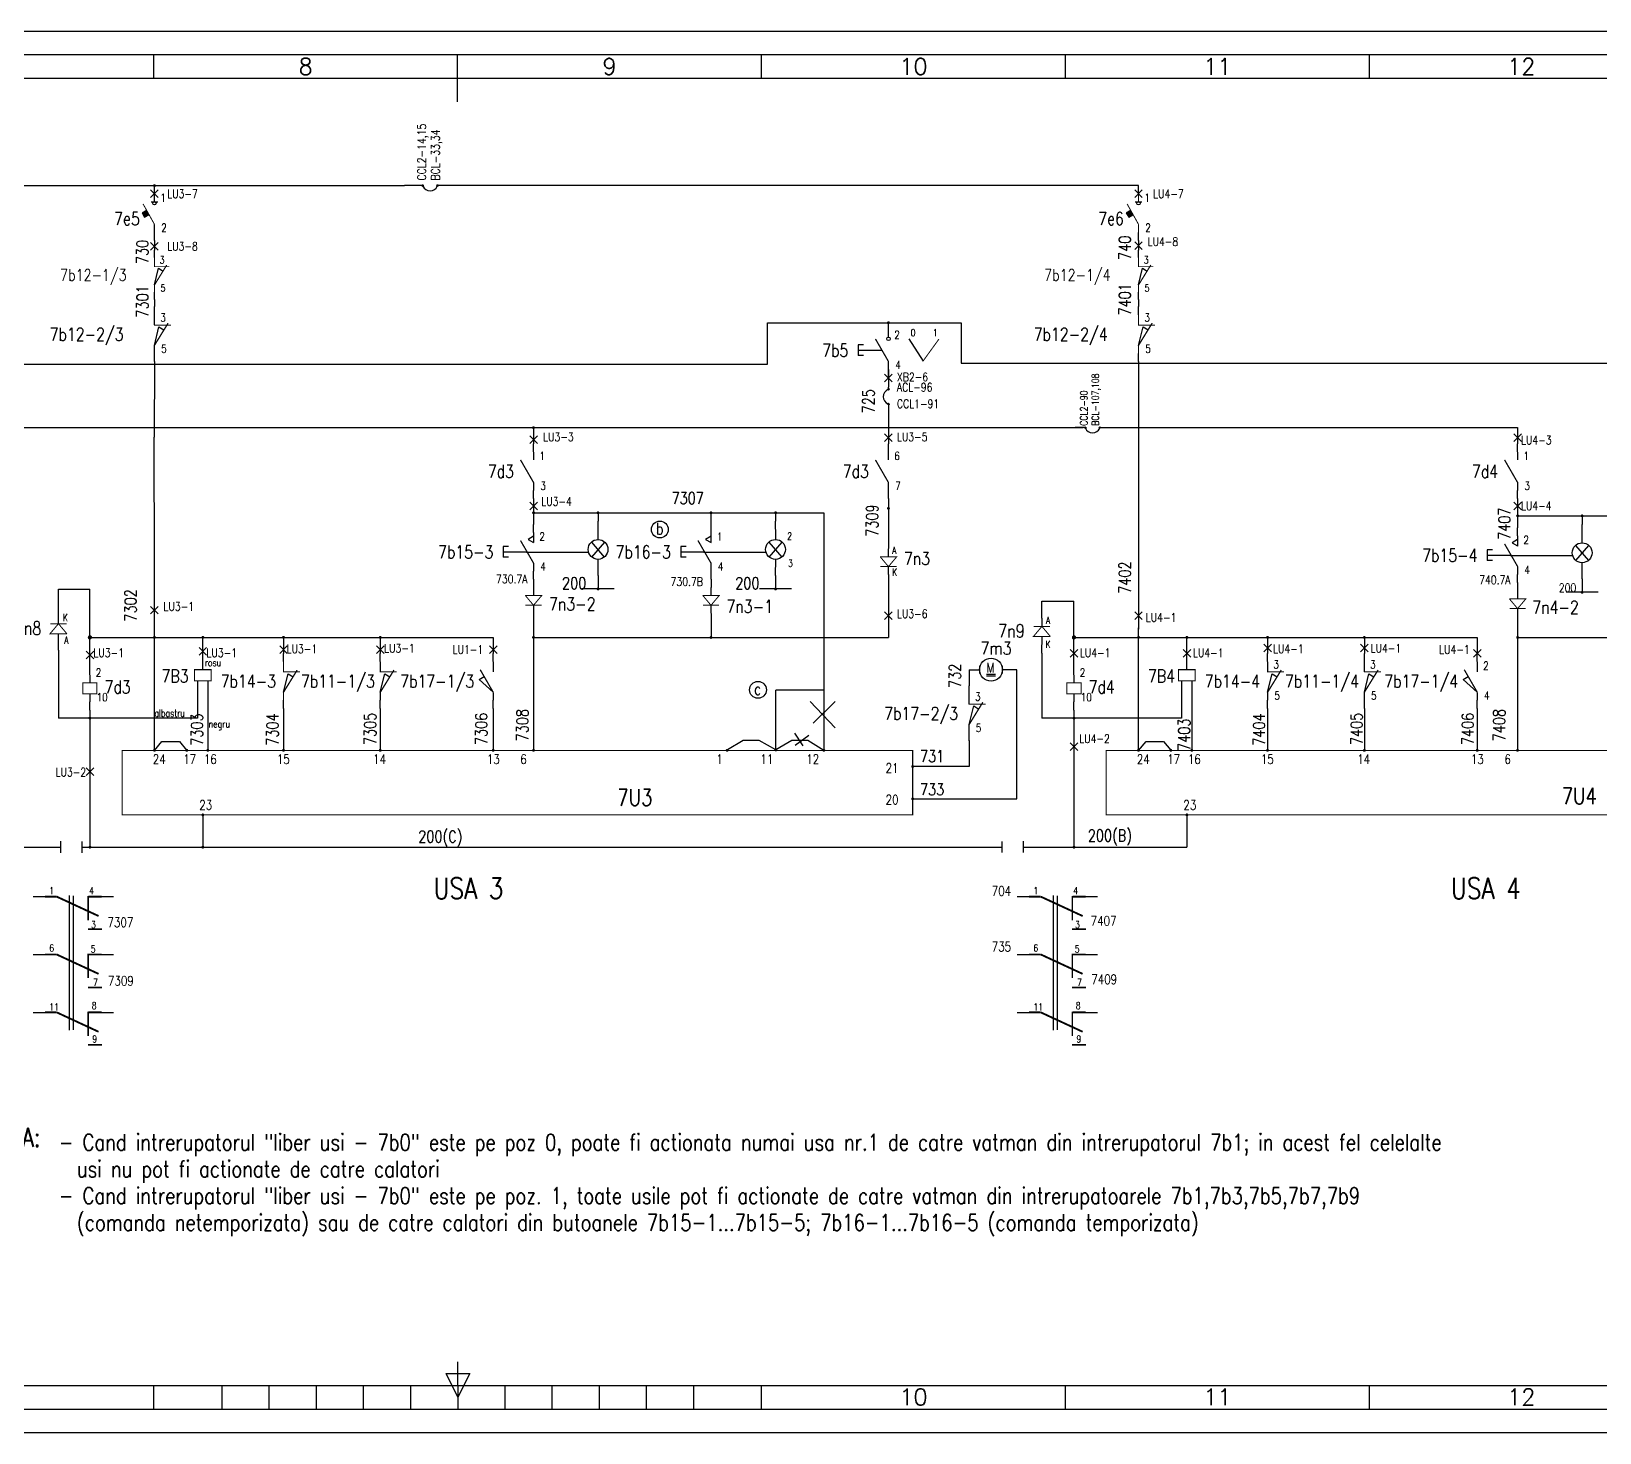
# Model space of a CAD drawing. Header units: millimetres. Extents: x 3134 to 4185, y 1786 to 2083.
# Drawn here: x 3569.4 to 3901.9, y 1785.8 to 2082.8 of the extents above; entities that cross this region are included whole.
import ezdxf
from ezdxf.enums import TextEntityAlignment as Align

# ---------------------------------------------------------------- set-up
doc = ezdxf.new("R2010")
doc.units = ezdxf.units.MM
doc.layers.add('MODIFICARI', color=2, linetype='Continuous')
doc.styles.add('ISO', font='SIMPLEX.shx')
doc.styles.add('ROMANS', font='ROMANS.shx', dxfattribs={"width": 0.8})

# ---------------------------------------------------------------- blocks, each defined once
blk = doc.blocks.new('5A4')
at = {"color": 70}
for p, q in [((-589.99, 287), (-589.99, 292)), ((-525.56, 282.05), (-525.56, 292)), ((-461.13, 287), (-461.13, 292)), ((-396.7, 287), (-396.7, 292)), ((-332.27, 287), (-332.27, 292)), ((-525.5, 10), (-525.5, 15)), ((-589.99, 5), (-589.99, 10)), ((-589.99, 5), (-589.99, 10)), ((-575.5, 5), (-575.5, 10)), ((-565.5, 5), (-565.5, 10)), ((-555.5, 5), (-555.5, 10)), ((-545.5, 5), (-545.5, 10)), ((-535.5, 5), (-535.5, 10)), ((-528, 12.5), (-523, 12.5)), ((-525.5, 7.5), (-528, 12.5)), ((-523, 12.5), (-525.5, 7.5)), ((-525.5, 10), (-525.5, 5)), ((-515.5, 5), (-515.5, 10)), ((-505.5, 5), (-505.5, 10)), ((-495.5, 5), (-495.5, 10)), ((-485.5, 5), (-485.5, 10)), ((-475.5, 5), (-475.5, 10)), ((-461.13, 5), (-461.13, 10)), ((-461.13, 5), (-461.13, 10)), ((-396.7, 5), (-396.7, 10)), ((-332.27, 5), (-332.27, 10))]:
    blk.add_line(p, q, dxfattribs=at)
at = {"color": 240}
for points in [[(0, 0), (0, 297), (-1051, 297), (-1051, 0)], [(-5, 5), (-5, 292), (-1046, 292), (-1046, 5)]]:
    blk.add_lwpolyline(points, close=True, dxfattribs=at)
at = {"color": 70}
blk.add_lwpolyline([(-1041, 287), (-1041, 10), (-10, 10), (-10, 287)], close=True, dxfattribs=at)
at = {"color": 50, "style": 'ISO'}
for s, p in [('8', (-557.77, 289.55)), ('9', (-493.35, 289.55)), ('10', (-428.92, 289.55)), ('11', (-364.49, 289.55)), ('12', (-300.06, 289.55)), ('10', (-428.92, 7.55)), ('11', (-364.49, 7.55)), ('12', (-300.06, 7.55))]:
    blk.add_text(s, height=3.5, dxfattribs=at).set_placement(p, align=Align.MIDDLE)
blk = doc.blocks.new('CNI')
at = {"linetype": 'Continuous'}
for p, q in [((0, -2.5), (0, 0)), ((0, -17), (0, -14.5))]:
    blk.add_line(p, q, dxfattribs=at)
at = {"linetype": 'Continuous', "const_width": 0.4}
for points in [[(0, -5.27), (0, -2.5)], [(0, -14.5), (0, -12)]]:
    blk.add_lwpolyline(points, dxfattribs=at)
at = {"linetype": 'Continuous', "flags": 128}
for points, const_width in [([(0, -12), (5.13, -3.14)], 0.4), ([(-0.2, -5.34), (6.23, -5.34)], 0.3)]:
    blk.add_lwpolyline(points, dxfattribs=dict(at, const_width=const_width))
at = {"linetype": 'Continuous', "style": 'ROMANS', "width": 0.8}
for tag, p in [('1', (1.05, -4.79)), ('2', (1.33, -14.29))]:
    blk.add_attdef(tag, p, '', height=2.5, dxfattribs=at)
blk.add_attdef('K1', text='', height=4, dxfattribs=at).set_placement((-6.08, -8.56), align=Align.MIDDLE_RIGHT)
blk = doc.blocks.new('BILUTA')
at = {"linetype": 'Continuous', "flags": 128}
blk.add_lwpolyline([(-0.225, 0, 0.45, 0.45, 1), (0.225, 0, 0.45, 0.45, 1)], format="xyseb", close=True, dxfattribs=at)
blk = doc.blocks.new('BUT-REV')
at = {"linetype": 'Continuous'}
for p, q in [((0, -2.5), (0, 0)), ((0, -3.63), (-1.69, -4.63)), ((-1.69, -4.63), (0.01, -5.65)), ((-9.39, -6.89), (-9.39, -10.11)), ((-7.74, -6.89), (-9.39, -6.89)), ((-9.39, -8.5), (-2.27, -8.48)), ((-7.74, -10.11), (-9.39, -10.11)), ((0, -17), (0, -14.5))]:
    blk.add_line(p, q, dxfattribs=at)
at = {"linetype": 'Continuous', "const_width": 0.4, "flags": 128}
blk.add_lwpolyline([(0, -12), (-4.04, -5)], dxfattribs=at)
at = {"linetype": 'Continuous', "const_width": 0.4}
for points in [[(0, -5.71), (0, -2.5)], [(0, -14.5), (0, -12)]]:
    blk.add_lwpolyline(points, dxfattribs=at)
at = {"linetype": 'Continuous', "style": 'ROMANS', "width": 0.8}
for tag, p in [('1', (1.8, -5.02)), ('2', (2.09, -14.29))]:
    blk.add_attdef(tag, p, '', height=2.5, dxfattribs=at)
blk.add_attdef('P1', text='', height=4, dxfattribs=at).set_placement((-12.44, -8.54), align=Align.MIDDLE_RIGHT)
blk = doc.blocks.new('LIM')
at = {"linetype": 'Continuous'}
for p, q in [((0, -2.5), (0, 0)), ((-4.4, -8.02), (-2.82, -7.11)), ((0, -12), (-4.4, -8.02)), ((0, -17), (0, -14.5))]:
    blk.add_line(p, q, dxfattribs=at)
at = {"linetype": 'Continuous', "const_width": 0.4, "flags": 128}
blk.add_lwpolyline([(0, -12), (-4.04, -5)], dxfattribs=at)
at = {"linetype": 'Continuous', "const_width": 0.4}
for points in [[(0, -5.71), (0, -2.5)], [(0, -14.5), (0, -12)]]:
    blk.add_lwpolyline(points, dxfattribs=at)
at = {"linetype": 'Continuous', "style": 'ROMANS', "width": 0.8}
for tag, p in [('1', (1.8, -5.02)), ('2', (2.09, -14.29))]:
    blk.add_attdef(tag, p, '', height=2.5, dxfattribs=at)
blk.add_attdef('L1', text='', height=4, dxfattribs=at).set_placement((-9.58, -8.57), align=Align.MIDDLE_RIGHT)
blk = doc.blocks.new('LIM-NI')
at = {"linetype": 'Continuous'}
for p, q in [((0, -2.5), (0, 0)), ((0, -12), (1.41, -6.24)), ((1.41, -6.24), (2.96, -7.19)), ((0, -17), (0, -14.5))]:
    blk.add_line(p, q, dxfattribs=at)
at = {"linetype": 'Continuous', "const_width": 0.4}
for points in [[(0, -5.71), (0, -2.5)], [(0, -14.5), (0, -12)]]:
    blk.add_lwpolyline(points, dxfattribs=at)
at = {"linetype": 'Continuous', "flags": 128}
for points, const_width in [([(-0.16, -5.71), (5.12, -5.71)], 0.3), ([(0, -12), (4.24, -5.12)], 0.4)]:
    blk.add_lwpolyline(points, dxfattribs=dict(at, const_width=const_width))
at = {"linetype": 'Continuous', "style": 'ROMANS', "width": 0.8}
for tag, p in [('1', (1.8, -4.63)), ('2', (2.09, -14.29))]:
    blk.add_attdef(tag, p, '', height=2.5, dxfattribs=at)
blk.add_attdef('L1', text='', height=4, dxfattribs=at).set_placement((-9.58, -8.57), align=Align.MIDDLE_RIGHT)
blk = doc.blocks.new('DIODA')
at = {"linetype": 'Continuous'}
for p, q in [((0, 10.56), (0, 13.06)), ((0, 0), (0, 2.5))]:
    blk.add_line(p, q, dxfattribs=at)
at = {"linetype": 'Continuous', "const_width": 0.4}
for points in [[(0, 8.06), (0, 10.56)], [(0, 2.5), (0, 5)]]:
    blk.add_lwpolyline(points, dxfattribs=at)
at = {"linetype": 'Continuous', "const_width": 0.3, "flags": 128}
for points in [[(0, 8.06), (-2.57, 5), (2.57, 5)], [(-2.5, 8.06), (2.5, 8.06)], [(0, 8.06), (2.57, 5)]]:
    blk.add_lwpolyline(points, dxfattribs=at)
at = {"linetype": 'Continuous', "style": 'ROMANS', "width": 0.8}
for tag, p in [('1', (1.8, 9.24)), ('2', (1.88, 1.16))]:
    blk.add_attdef(tag, p, '', height=2.5, dxfattribs=at)
blk.add_attdef('D', text='', height=4, dxfattribs=at).set_placement((-5.19, 6.69), align=Align.MIDDLE_RIGHT)
blk = doc.blocks.new('X')
for p, q in [((0.81, 0.81), (-0.81, -0.81)), ((-0.81, 0.81), (0.81, -0.81))]:
    blk.add_line(p, q)
blk = doc.blocks.new('BOB-REL')
at = {"linetype": 'Continuous'}
for p, q in [((0, 10.88), (0, 13.38)), ((0, 0), (0, 2.5))]:
    blk.add_line(p, q, dxfattribs=at)
at = {"linetype": 'Continuous', "const_width": 0.4}
for points in [[(0, 8.38), (0, 10.88)], [(0, 2.5), (0, 5)]]:
    blk.add_lwpolyline(points, dxfattribs=at)
at = {"linetype": 'Continuous', "const_width": 0.3, "flags": 128}
blk.add_lwpolyline([(2.19, 5), (2.19, 8.38), (-2.19, 8.38), (-2.19, 5)], close=True, dxfattribs=at)
at = {"linetype": 'Continuous', "style": 'ROMANS', "width": 0.8}
for tag, p in [('1', (1.8, 10.36)), ('2', (2.09, 2.71))]:
    blk.add_attdef(tag, p, '', height=2.5, dxfattribs=at)
blk.add_attdef('K', text='', height=4, dxfattribs=at).set_placement((-4.59, 7.14), align=Align.MIDDLE_RIGHT)
blk = doc.blocks.new('MONO1')
at = {"linetype": 'Continuous'}
for p, q in [((0, -2.5), (0, 0)), ((-1, -5), (1, -5)), ((0, -17), (0, -14.5))]:
    blk.add_line(p, q, dxfattribs=at)
at = {"linetype": 'Continuous', "const_width": 0.4}
for points in [[(0, -5), (0, -2.5)], [(0, -14.5), (0, -12)]]:
    blk.add_lwpolyline(points, dxfattribs=at)
at = {"linetype": 'Continuous', "flags": 128}
blk.add_lwpolyline([(-1.71, -9.04), (-2.48, -7.7), (-3.83, -8.48), (-3.05, -9.82)], close=True, dxfattribs=at)
at = {"linetype": 'Continuous', "const_width": 0.3, "flags": 128}
blk.add_lwpolyline([(0, -12), (-3.52, -5.69)], dxfattribs=at)
at = {"linetype": 'Continuous'}
blk.add_circle((0, -5.48), 0.517, dxfattribs=at)
blk.add_solid([(-3.05, -9.82), (-3.83, -8.48), (-1.71, -9.04), (-2.48, -7.7)], dxfattribs=at)
at = {"linetype": 'Continuous', "style": 'ROMANS', "width": 0.8}
for tag, p in [('1', (1.8, -5.02)), ('2', (2.09, -14.29))]:
    blk.add_attdef(tag, p, '', height=2.5, dxfattribs=at)
at = {"linetype": 'Continuous', "style": 'ROMANS', "width": 0.8, "flags": 8}
blk.add_attdef('Q1', (-9.59, -12.26), '', height=4, dxfattribs=at)
blk = doc.blocks.new('BUT-RET')
at = {"linetype": 'Continuous'}
for p, q in [((0, -2.5), (0, 0)), ((-7.74, -6.89), (-9.39, -6.89)), ((-9.39, -6.89), (-9.39, -10.11)), ((-9.39, -8.5), (-2.04, -8.5)), ((-7.74, -10.11), (-9.39, -10.11)), ((0, -17), (0, -14.5))]:
    blk.add_line(p, q, dxfattribs=at)
at = {"linetype": 'Continuous', "const_width": 0.4, "flags": 128}
blk.add_lwpolyline([(0, -12), (-4.04, -5)], dxfattribs=at)
at = {"linetype": 'Continuous', "const_width": 0.4}
for points in [[(0, -4.45), (0, -2.5)], [(0, -14.5), (0, -12)]]:
    blk.add_lwpolyline(points, dxfattribs=at)
at = {"linetype": 'Continuous'}
blk.add_circle((0, -4.97), 0.546, dxfattribs=at)
at = {"linetype": 'Continuous', "style": 'ROMANS', "width": 0.8}
for tag, p in [('1', (1.8, -5.02)), ('2', (2.09, -14.29))]:
    blk.add_attdef(tag, p, '', height=2.5, dxfattribs=at)
blk.add_attdef('P1', text='', height=4, dxfattribs=at).set_placement((-12.44, -8.54), align=Align.MIDDLE_RIGHT)
blk = doc.blocks.new('CND')
at = {"linetype": 'Continuous'}
for p, q in [((0, -2.5), (0, 0)), ((0, -17), (0, -14.5))]:
    blk.add_line(p, q, dxfattribs=at)
at = {"linetype": 'Continuous', "const_width": 0.4, "flags": 128}
blk.add_lwpolyline([(0, -12), (-4.04, -5)], dxfattribs=at)
at = {"linetype": 'Continuous', "const_width": 0.4}
for points in [[(0, -5), (0, -2.5)], [(0, -14.5), (0, -12)]]:
    blk.add_lwpolyline(points, dxfattribs=at)
at = {"linetype": 'Continuous', "style": 'ROMANS', "width": 0.8}
for tag, p in [('1', (1.8, -5.02)), ('2', (2.09, -14.29))]:
    blk.add_attdef(tag, p, '', height=2.5, dxfattribs=at)
blk.add_attdef('K1', text='', height=4, dxfattribs=at).set_placement((-6.08, -8.56), align=Align.MIDDLE_RIGHT)
blk = doc.blocks.new('B1')
at = {"linetype": 'Continuous'}
for p, q in [((0, -2.5), (0, 0)), ((-2.07, -6.54), (1.93, -11.17)), ((-1.94, -11.17), (2.1, -6.54)), ((0, -16.86), (0, -14.36))]:
    blk.add_line(p, q, dxfattribs=at)
at = {"linetype": 'Continuous', "const_width": 0.4}
for points in [[(0, -5.71), (0, -2.5)], [(0, -14.36), (0, -11.86)]]:
    blk.add_lwpolyline(points, dxfattribs=at)
at = {"linetype": 'Continuous'}
blk.add_circle((0, -8.78), 3.07, dxfattribs=at)
at = {"linetype": 'Continuous', "style": 'ROMANS', "width": 0.8}
blk.add_attdef('H1', text='', height=4, dxfattribs=at).set_placement((-6.71, -8.53), align=Align.MIDDLE_RIGHT)
blk = doc.blocks.new('A$C313A4CAA')
at = {"layer": 'MODIFICARI'}
blk.add_circle((1.79, 1.79), 1.79, dxfattribs=at)
at = {"layer": 'MODIFICARI', "style": 'ROMANS', "width": 0.8}
blk.add_text('b', height=2.5, dxfattribs=at).set_placement((0.93, 0.7))

msp = doc.modelspace()

# ---------------------------------------------------------------- linework, layer by layer
at = {"color": 1}
for p, q in [((3559.59, 2050.13), (3648.49, 2050.13)), ((3559.59, 2050.13), (3578.38, 2050.13)), ((3652.26, 2050.13), (3648.49, 2050.13)), ((3652.24, 2050.33), (3652.55, 2049.97)), ((3652.24, 2049.97), (3652.53, 2050.31)), ((3655.6, 2050.33), (3655.29, 2049.97)), ((3655.6, 2049.97), (3655.31, 2050.31)), ((3804.1, 2050.13), (3655.59, 2050.13)), ((3595.48, 2038.51), (3595.48, 2036.45)), ((3804.1, 2038.51), (3804.1, 2036.45)), ((3595.48, 2025.99), (3595.48, 2024.48)), ((3804.1, 2025.99), (3804.1, 2024.48)), ((3725.44, 2012.27), (3725.44, 2021.06)), ((3725.44, 2021.06), (3766.48, 2021.06)), ((3766.48, 2021.06), (3766.48, 2012.51)), ((3755.43, 2017.67), (3758.42, 2012.93)), ((3348.95, 2012.28), (3725.44, 2012.27)), ((3595.48, 2012.86), (3595.44, 1996.84)), ((3766.48, 2012.51), (3934.06, 2012.51)), ((3804.1, 2012.86), (3804.1, 1956.08)), ((3751.09, 2011.15), (3751.09, 2007.38)), ((3750.93, 2007.06), (3751.27, 2006.77)), ((3751.29, 2007.06), (3750.93, 2006.75)), ((3751.09, 2007.04), (3751.09, 2007.38)), ((3751.29, 2003.69), (3750.93, 2004)), ((3750.93, 2003.69), (3751.27, 2003.99)), ((3751.09, 2003.71), (3751.09, 2001.55)), ((3751.09, 2001.55), (3751.09, 1998.83)), ((3559.59, 1998.83), (3792.36, 1998.83)), ((3675.85, 1998.83), (3675.85, 1995.41)), ((3751.09, 1998.83), (3751.09, 1995.41)), ((3751.09, 1998.83), (3751.09, 1995.41)), ((3792.71, 1998.83), (3790.65, 1998.83)), ((3792.69, 1999.03), (3793, 1998.67)), ((3792.69, 1998.67), (3792.98, 1999.01)), ((3796.05, 1999.03), (3795.75, 1998.67)), ((3796.05, 1998.67), (3795.76, 1999.01)), ((3796.07, 1998.83), (3884.47, 1998.83)), ((3884.47, 1998.83), (3884.47, 1995.41)), ((3595.48, 1969.16), (3595.44, 1996.84)), ((3675.85, 1983.79), (3675.85, 1978.32)), ((3751.09, 1983.79), (3751.09, 1974.89)), ((3884.47, 1983.79), (3884.47, 1977.61)), ((3675.85, 1980.78), (3737.41, 1980.78)), ((3689.53, 1980.78), (3689.53, 1979.02)), ((3713.47, 1978.32), (3713.47, 1980.78)), ((3727.15, 1980.78), (3727.15, 1979.02)), ((3737.41, 1980.78), (3737.41, 1972.81)), ((3884.47, 1980.13), (3946.03, 1980.13)), ((3898.15, 1980.13), (3898.15, 1978.31)), ((3674.35, 1972.42), (3687.55, 1972.42)), ((3711.97, 1972.42), (3725.17, 1972.42)), ((3737.41, 1972.81), (3737.41, 1930.43)), ((3882.97, 1971.71), (3896.17, 1971.71)), ((3595.48, 1956.43), (3595.48, 1969.16)), ((3689.53, 1967.48), (3689.53, 1964.64)), ((3727.15, 1967.48), (3727.15, 1964.64)), ((3751.09, 1965.96), (3751.09, 1954.37)), ((3898.15, 1966.77), (3898.15, 1963.93)), ((3575.13, 1964.58), (3581.8, 1964.58)), ((3575.13, 1960.78), (3575.13, 1964.58)), ((3581.8, 1948.13), (3581.8, 1964.58)), ((3692.95, 1964.64), (3686.11, 1964.64)), ((3692.95, 1964.64), (3686.11, 1964.64)), ((3730.57, 1964.64), (3723.73, 1964.64)), ((3730.57, 1964.64), (3723.73, 1964.64)), ((3783.62, 1960.21), (3783.62, 1962.02)), ((3783.62, 1962.02), (3790.42, 1962.02)), ((3790.42, 1948.13), (3790.42, 1962.02)), ((3901.57, 1963.93), (3894.73, 1963.93)), ((3901.57, 1963.93), (3894.73, 1963.93)), ((3595.48, 1930.43), (3595.48, 1956.43)), ((3675.85, 1957.76), (3675.85, 1930.43)), ((3713.47, 1957.76), (3713.47, 1954.37)), ((3804.1, 1930.43), (3804.1, 1956.43)), ((3884.47, 1957.05), (3884.47, 1930.43)), ((3575.13, 1951.63), (3575.13, 1937.27)), ((3581.8, 1954.37), (3667.3, 1954.37)), ((3605.74, 1947.53), (3605.74, 1954.37)), ((3622.84, 1954.37), (3622.84, 1950.95)), ((3643.36, 1954.37), (3643.36, 1950.95)), ((3667.3, 1954.37), (3667.3, 1950.95)), ((3667.3, 1954.37), (3667.3, 1950.95)), ((3675.85, 1954.37), (3751.09, 1954.37)), ((3675.85, 1954.37), (3751.09, 1954.37)), ((3790.42, 1954.37), (3875.92, 1954.37)), ((3814.36, 1947.53), (3814.36, 1954.37)), ((3831.46, 1954.37), (3831.46, 1950.95)), ((3851.98, 1954.37), (3851.98, 1950.95)), ((3875.92, 1954.37), (3875.92, 1950.95)), ((3875.92, 1954.37), (3875.92, 1950.95)), ((3884.47, 1954.37), (3959.71, 1954.37)), ((3884.47, 1954.37), (3959.71, 1954.37)), ((3783.62, 1951.06), (3783.62, 1937.27)), ((3604.62, 1945.15), (3604.62, 1940.92)), ((3606.78, 1945.15), (3606.78, 1930.43)), ((3768.19, 1947.53), (3768.19, 1944.11)), ((3768.19, 1947.53), (3770.42, 1947.53)), ((3771.88, 1946.57), (3773.75, 1946.57)), ((3771.88, 1946.22), (3773.75, 1946.22)), ((3777.47, 1947.53), (3775.25, 1947.53)), ((3778.31, 1947.53), (3777.47, 1947.53)), ((3778.31, 1920.17), (3778.31, 1947.53)), ((3813.24, 1945.15), (3813.24, 1940.92)), ((3815.4, 1945.15), (3815.4, 1930.43)), ((3737.41, 1943.18), (3727.2, 1943.18)), ((3727.2, 1930.51), (3727.2, 1943.18)), ((3581.8, 1938.98), (3581.8, 1909.91)), ((3604.62, 1940.92), (3604.62, 1937.27)), ((3622.84, 1939.33), (3622.84, 1930.43)), ((3643.36, 1939.33), (3643.36, 1930.43)), ((3667.3, 1939.33), (3667.3, 1930.43)), ((3667.3, 1939.33), (3667.3, 1930.43)), ((3734.52, 1940.79), (3739.78, 1935.22)), ((3735.16, 1936.17), (3739.78, 1940.79)), ((3790.42, 1938.98), (3790.42, 1909.91)), ((3813.24, 1940.92), (3813.24, 1937.27)), ((3831.46, 1939.33), (3831.46, 1930.43)), ((3851.98, 1939.33), (3851.98, 1930.43)), ((3875.92, 1939.33), (3875.92, 1930.43)), ((3875.92, 1939.33), (3875.92, 1930.43)), ((3604.62, 1937.27), (3575.13, 1937.27)), ((3813.24, 1937.27), (3783.62, 1937.27)), ((3595.5, 1930.43), (3597.08, 1932.31)), ((3597.08, 1932.31), (3600.76, 1932.31)), ((3600.76, 1932.31), (3602.31, 1930.46)), ((3720.29, 1932.55), (3716.94, 1930.51)), ((3720.29, 1932.55), (3716.94, 1930.51)), ((3723.68, 1932.55), (3720.29, 1932.55)), ((3723.68, 1932.55), (3720.29, 1932.55)), ((3727.2, 1930.51), (3723.68, 1932.55)), ((3727.2, 1930.51), (3723.68, 1932.55)), ((3730.59, 1932.51), (3727.2, 1930.51)), ((3730.59, 1932.51), (3727.2, 1930.51)), ((3733.98, 1932.51), (3730.59, 1932.51)), ((3733.98, 1932.51), (3730.59, 1932.51)), ((3731.17, 1934.1), (3732.93, 1931.4)), ((3731.33, 1931.55), (3734.2, 1933.63)), ((3737.41, 1930.43), (3733.98, 1932.51)), ((3737.41, 1930.43), (3733.98, 1932.51)), ((3768.19, 1932.49), (3768.19, 1927.01)), ((3804.12, 1930.43), (3805.7, 1932.31)), ((3805.7, 1932.31), (3809.38, 1932.31)), ((3809.38, 1932.31), (3810.93, 1930.46)), ((3768.19, 1927.01), (3756.22, 1927.01)), ((3756.22, 1920.17), (3778.31, 1920.17)), ((3605.74, 1916.75), (3605.74, 1909.91)), ((3814.36, 1916.75), (3814.36, 1909.91)), ((3161.14, 1909.91), (3575.58, 1909.91)), ((3575.58, 1911.17), (3575.58, 1908.68)), ((3580.08, 1911.14), (3580.08, 1908.68)), ((3580.08, 1909.91), (3775.09, 1909.91)), ((3775.09, 1911.13), (3775.09, 1908.8)), ((3779.66, 1911.16), (3779.66, 1908.8)), ((3779.66, 1909.91), (3814.36, 1909.91)), ((3577.38, 1899.68), (3577.38, 1871.11)), ((3578.26, 1899.62), (3578.26, 1871.18)), ((3786, 1899.68), (3786, 1871.11)), ((3786.88, 1899.62), (3786.88, 1871.18))]:
    msp.add_line(p, q, dxfattribs=at)
at = {"color": 240}
msp.add_line((3554.3, 1785.82), (4185.31, 1785.82), dxfattribs=at)
at = {"color": 1}
for points, const_width in [([(3758.42, 2012.93), (3761.8, 2017.61)], 0.205), ([(3770.42, 1946.68), (3770.42, 1948.39)], 0.274), ([(3775.25, 1948.39), (3775.25, 1946.68)], 0.274)]:
    msp.add_lwpolyline(points, dxfattribs=dict(at, const_width=const_width))
at = {"color": 1, "flags": 128}
for points, const_width in [([(3603.97, 1947.53), (3603.97, 1945.15), (3607.51, 1945.15), (3607.51, 1947.53)], 0.239), ([(3812.59, 1947.53), (3812.59, 1945.15), (3816.13, 1945.15), (3816.13, 1947.53)], 0.239), ([(3588.64, 1930.43), (3588.64, 1916.75), (3756.22, 1916.75), (3756.22, 1930.43)], 0.219), ([(3797.26, 1930.43), (3797.26, 1916.75), (3964.84, 1916.75), (3964.84, 1930.43)], 0.219)]:
    msp.add_lwpolyline(points, close=True, dxfattribs=dict(at, const_width=const_width))
for points in [[(3586.84, 1892.52, 0, 0, 0), (3584.34, 1892.52, 0.32, 0.32, 0), (3581.36, 1892.52, 0.32, 0.32, 0)], [(3795.46, 1892.52, 0, 0, 0), (3792.96, 1892.52, 0.32, 0.32, 0), (3789.99, 1892.52, 0.32, 0.32, 0)], [(3586.84, 1880.16, 0, 0, 0), (3584.34, 1880.16, 0.32, 0.32, 0), (3581.36, 1880.16, 0.32, 0.32, 0)], [(3795.46, 1880.16, 0, 0, 0), (3792.96, 1880.16, 0.32, 0.32, 0), (3789.99, 1880.16, 0.32, 0.32, 0)], [(3586.84, 1868, 0, 0, 0), (3584.34, 1868, 0.32, 0.32, 0), (3581.36, 1868, 0.32, 0.32, 0)], [(3795.46, 1868, 0, 0, 0), (3792.96, 1868, 0.32, 0.32, 0), (3789.99, 1868, 0.32, 0.32, 0)]]:
    msp.add_lwpolyline(points, format="xyseb", dxfattribs=at)
at = {"color": 1}
for centre, radius in [((3652.37, 2050.14), 0.115), ((3655.47, 2050.14), 0.115), ((3751.1, 2006.93), 0.115), ((3751.1, 2003.83), 0.115), ((3792.82, 1998.84), 0.115), ((3795.92, 1998.84), 0.115), ((3772.83, 1947.53), 2.42), ((3723.43, 1943.26), 1.79)]:
    msp.add_circle(centre, radius, dxfattribs=at)
for centre, start, end in [((3653.91, 2050.69), 203.689, 336.5614), ((3751.65, 2005.39), 113.689, 246.5614), ((3794.36, 1999.39), 203.689, 336.5614)]:
    msp.add_arc(centre, 1.66, start, end, dxfattribs=at)

# ---------------------------------------------------------------- block references
msp.add_blockref('5A4', (4185.31, 1785.82))
ref = msp.add_blockref('MONO1', (3595.48, 2050.13), dxfattribs=dict(at, xscale=0.6840000000001965, yscale=0.6840000000001965, zscale=0.6840000000001965))
ref.add_attrib('Q1', '7e5', (3586.93, 2041.75), dxfattribs={"linetype": 'Continuous', "height": 2.736, "style": 'ROMANS', "width": 0.8, "flags": 8})
ref.add_attrib('1', '1', (3596.72, 2046.7), dxfattribs={"linetype": 'Continuous', "height": 1.71, "style": 'ROMANS', "width": 0.8})
ref.add_attrib('2', '2', (3596.91, 2040.36), dxfattribs={"linetype": 'Continuous', "height": 1.71, "style": 'ROMANS', "width": 0.8})
for name, p in [('X', (3595.48, 2048.43)), ('X', (3804.1, 2048.43)), ('X', (3595.48, 2037.29)), ('X', (3804.1, 2037.39)), ('X', (3751.09, 2009.37)), ('X', (3675.85, 1996.3)), ('X', (3751.09, 1996.68)), ('X', (3884.47, 1996.68)), ('X', (3675.85, 1982.22)), ('X', (3884.47, 1982.22)), ('A$C313A4CAA', (3700.84, 1975.46)), ('X', (3595.48, 1960.14)), ('X', (3751.09, 1959)), ('X', (3804.1, 1959)), ('BILUTA', (3581.8, 1954.37)), ('X', (3605.74, 1951.39)), ('X', (3622.84, 1951.77)), ('X', (3643.36, 1951.77)), ('X', (3667.3, 1951.77)), ('X', (3790.42, 1951.01)), ('BILUTA', (3790.42, 1954.37)), ('X', (3814.36, 1951.01)), ('X', (3831.46, 1952.15)), ('X', (3851.98, 1952.15)), ('X', (3875.92, 1951.01)), ('X', (3581.8, 1950.63)), ('X', (3790.42, 1931.22)), ('X', (3581.8, 1925.89))]:
    msp.add_blockref(name, p, dxfattribs=at)
at = {"color": 1, "xscale": 0.6840000000001965, "yscale": 0.6840000000001965, "zscale": 0.6840000000001965}
for name, p in [('BILUTA', (3595.48, 2050.13)), ('BILUTA', (3751.09, 2021.06)), ('BILUTA', (3675.85, 1998.83)), ('BILUTA', (3751.09, 1981.73)), ('BILUTA', (3675.85, 1980.78)), ('B1', (3689.53, 1979.02)), ('BILUTA', (3689.53, 1980.78)), ('BILUTA', (3713.47, 1980.78)), ('B1', (3727.15, 1979.02)), ('BILUTA', (3727.15, 1980.78)), ('BILUTA', (3884.47, 1980.13)), ('B1', (3898.15, 1978.31)), ('BILUTA', (3898.15, 1980.13)), ('BILUTA', (3689.53, 1964.64)), ('BILUTA', (3727.15, 1964.64)), ('BILUTA', (3898.15, 1963.93)), ('BILUTA', (3595.48, 1954.37)), ('BILUTA', (3605.74, 1954.37)), ('BILUTA', (3622.84, 1954.37)), ('BILUTA', (3643.36, 1954.37)), ('BILUTA', (3675.85, 1954.37)), ('BILUTA', (3675.85, 1954.37)), ('BILUTA', (3713.47, 1954.37)), ('BILUTA', (3713.47, 1954.37)), ('BILUTA', (3804.1, 1954.37)), ('BILUTA', (3814.36, 1954.37)), ('BILUTA', (3831.46, 1954.37)), ('BILUTA', (3851.98, 1954.37)), ('BILUTA', (3884.47, 1954.37)), ('BILUTA', (3884.47, 1954.37)), ('BILUTA', (3581.8, 1937.27)), ('BILUTA', (3790.42, 1937.27)), ('BILUTA', (3595.48, 1930.43)), ('BILUTA', (3602.32, 1930.43)), ('BILUTA', (3606.78, 1930.43)), ('BILUTA', (3622.84, 1930.43)), ('BILUTA', (3643.36, 1930.43)), ('BILUTA', (3667.3, 1930.43)), ('BILUTA', (3667.3, 1930.43)), ('BILUTA', (3675.85, 1930.43)), ('BILUTA', (3675.85, 1930.43)), ('BILUTA', (3716.89, 1930.43)), ('BILUTA', (3716.89, 1930.43)), ('BILUTA', (3727.2, 1930.51)), ('BILUTA', (3727.2, 1930.51)), ('BILUTA', (3737.41, 1930.43)), ('BILUTA', (3737.41, 1930.43)), ('BILUTA', (3804.1, 1930.43)), ('BILUTA', (3810.94, 1930.43)), ('BILUTA', (3815.4, 1930.43)), ('BILUTA', (3831.46, 1930.43)), ('BILUTA', (3851.98, 1930.43)), ('BILUTA', (3875.92, 1930.43)), ('BILUTA', (3875.92, 1930.43)), ('BILUTA', (3884.47, 1930.43)), ('BILUTA', (3884.47, 1930.43)), ('BILUTA', (3756.22, 1927.01)), ('BILUTA', (3756.22, 1920.17)), ('BILUTA', (3605.74, 1916.75)), ('BILUTA', (3814.36, 1916.75)), ('BILUTA', (3581.8, 1909.91)), ('BILUTA', (3605.74, 1909.91)), ('BILUTA', (3790.42, 1909.91))]:
    msp.add_blockref(name, p, dxfattribs=at)
at = {"color": 1}
ref = msp.add_blockref('MONO1', (3804.1, 2050.13), dxfattribs=dict(at, xscale=0.6840000000001965, yscale=0.6840000000001965, zscale=0.6840000000001965))
ref.add_attrib('Q1', '7e6', (3795.55, 2041.75), dxfattribs={"linetype": 'Continuous', "height": 2.736, "style": 'ROMANS', "width": 0.8, "flags": 8})
ref.add_attrib('1', '1', (3805.34, 2046.7), dxfattribs={"linetype": 'Continuous', "height": 1.71, "style": 'ROMANS', "width": 0.8})
ref.add_attrib('2', '2', (3805.53, 2040.36), dxfattribs={"linetype": 'Continuous', "height": 1.71, "style": 'ROMANS', "width": 0.8})
for name, p, xscale, yscale, zscale, values in [('LIM-NI', (3595.48, 2036.45), 0.6156000000000859, 0.6156000000000859, 0.6156000000000859, {'L1': '7b12-1/3', '2': '5', '1': '3'}), ('LIM-NI', (3804.1, 2036.45), 0.6156000000000859, 0.6156000000000859, 0.6156000000000859, {'L1': '7b12-1/4', '2': '5', '1': '3'}), ('LIM-NI', (3595.48, 2024.48), 0.6840000000001965, 0.6840000000001965, 0.6840000000001965, {'L1': '7b12-2/3', '2': '5', '1': '3'}), ('LIM-NI', (3804.1, 2024.48), 0.6840000000001965, 0.6840000000001965, 0.6840000000001965, {'L1': '7b12-2/4', '2': '5', '1': '3'}), ('BUT-RET', (3751.09, 2021.06), 0.6840000000001965, 0.6840000000001965, 0.6840000000001965, {'P1': '7b5', '2': '4', '1': '2'}), ('CND', (3675.85, 1995.41), 0.6840000000001965, 0.6840000000001965, 0.6840000000001965, {'K1': '7d3', '2': '3', '1': '1'}), ('CND', (3751.09, 1995.41), 0.6840000000001965, 0.6840000000001965, 0.6840000000001965, {'K1': '7d3', '2': '7', '1': '6'}), ('CND', (3884.47, 1995.41), 0.6840000000001965, 0.6840000000001965, 0.6840000000001965, {'K1': '7d4', '2': '3', '1': '1'}), ('BUT-REV', (3675.85, 1978.32), 0.6840000000001965, 0.6840000000001965, 0.6840000000001965, {'P1': '7b15-3', '2': '4', '1': '2'}), ('BUT-REV', (3713.47, 1978.32), 0.6840000000001965, 0.6840000000001965, 0.6840000000001965, {'P1': '7b16-3', '2': '4', '1': '1'}), ('BUT-REV', (3884.47, 1977.61), 0.6840000000001965, 0.6840000000001965, 0.6840000000001965, {'P1': '7b15-4', '2': '4', '1': '2'})]:
    msp.add_blockref(name, p, dxfattribs=dict(at, xscale=xscale, yscale=yscale, zscale=zscale)).add_auto_attribs(values)
at = {"color": 1, "xscale": 0.6840000000001965, "yscale": 0.6840000000001965, "zscale": 0.6840000000001965, "rotation": 180}
for p in [(3751.09, 1974.89), (3675.85, 1966.69), (3713.47, 1966.69), (3884.47, 1965.98)]:
    msp.add_blockref('DIODA', p, dxfattribs=at)
at = {"color": 1}
ref = msp.add_blockref('DIODA', (3575.13, 1951.63), dxfattribs=dict(at, xscale=0.6999999999998181, yscale=0.6999999999998181, zscale=0.6999999999998181))
ref.add_attrib('D', '7n8', dxfattribs={"linetype": 'Continuous', "height": 2.8, "style": 'ROMANS', "width": 0.8}).set_placement((3571.5, 1956.32), align=Align.MIDDLE_RIGHT)
ref = msp.add_blockref('DIODA', (3783.62, 1951.06), dxfattribs=dict(at, xscale=0.6999999999998181, yscale=0.6999999999998181, zscale=0.6999999999998181))
ref.add_attrib('D', '7n9', dxfattribs={"linetype": 'Continuous', "height": 2.8, "style": 'ROMANS', "width": 0.8}).set_placement((3779.99, 1955.74), align=Align.MIDDLE_RIGHT)
ref = msp.add_blockref('LIM-NI', (3622.84, 1950.95), dxfattribs=dict(at, xscale=0.6840000000001965, yscale=0.6840000000001965, zscale=0.6840000000001965))
ref.add_attrib('L1', '7b14-3', dxfattribs={"linetype": 'Continuous', "height": 2.736, "style": 'ROMANS', "width": 0.8}).set_placement((3621.25, 1945.09), align=Align.MIDDLE_RIGHT)
ref = msp.add_blockref('LIM-NI', (3643.36, 1950.95), dxfattribs=dict(at, xscale=0.6840000000001965, yscale=0.6840000000001965, zscale=0.6840000000001965))
ref.add_attrib('L1', '7b11-1/3', dxfattribs={"linetype": 'Continuous', "height": 2.736, "style": 'ROMANS', "width": 0.8}).set_placement((3642.2, 1945.09), align=Align.MIDDLE_RIGHT)
ref = msp.add_blockref('LIM', (3667.3, 1950.95), dxfattribs=dict(at, xscale=0.6840000000001965, yscale=0.6840000000001965, zscale=0.6840000000001965))
ref.add_attrib('L1', '7b17-1/3', dxfattribs={"linetype": 'Continuous', "height": 2.736, "style": 'ROMANS', "width": 0.8}).set_placement((3663.25, 1945.09), align=Align.MIDDLE_RIGHT)
ref = msp.add_blockref('LIM-NI', (3831.46, 1950.95), dxfattribs=dict(at, xscale=0.6840000000001965, yscale=0.6840000000001965, zscale=0.6840000000001965))
ref.add_attrib('L1', '7b14-4', dxfattribs={"linetype": 'Continuous', "height": 2.736, "style": 'ROMANS', "width": 0.8}).set_placement((3829.87, 1945.09), align=Align.MIDDLE_RIGHT)
ref.add_attrib('2', '5', (3832.89, 1941.18), dxfattribs={"linetype": 'Continuous', "height": 1.71, "style": 'ROMANS', "width": 0.8})
ref.add_attrib('1', '3', (3832.7, 1947.79), dxfattribs={"linetype": 'Continuous', "height": 1.71, "style": 'ROMANS', "width": 0.8})
ref = msp.add_blockref('LIM-NI', (3851.98, 1950.95), dxfattribs=dict(at, xscale=0.6840000000001965, yscale=0.6840000000001965, zscale=0.6840000000001965))
ref.add_attrib('L1', '7b11-1/4', dxfattribs={"linetype": 'Continuous', "height": 2.736, "style": 'ROMANS', "width": 0.8}).set_placement((3850.82, 1945.09), align=Align.MIDDLE_RIGHT)
ref.add_attrib('2', '5', (3853.41, 1941.18), dxfattribs={"linetype": 'Continuous', "height": 1.71, "style": 'ROMANS', "width": 0.8})
ref.add_attrib('1', '3', (3853.22, 1947.79), dxfattribs={"linetype": 'Continuous', "height": 1.71, "style": 'ROMANS', "width": 0.8})
ref = msp.add_blockref('LIM', (3875.92, 1950.95), dxfattribs=dict(at, xscale=0.6840000000001965, yscale=0.6840000000001965, zscale=0.6840000000001965))
ref.add_attrib('L1', '7b17-1/4', dxfattribs={"linetype": 'Continuous', "height": 2.736, "style": 'ROMANS', "width": 0.8}).set_placement((3871.87, 1945.09), align=Align.MIDDLE_RIGHT)
ref.add_attrib('2', '4', (3877.35, 1941.18), dxfattribs={"linetype": 'Continuous', "height": 1.71, "style": 'ROMANS', "width": 0.8})
ref.add_attrib('1', '2', (3877.16, 1947.52), dxfattribs={"linetype": 'Continuous', "height": 1.71, "style": 'ROMANS', "width": 0.8})
ref = msp.add_blockref('BOB-REL', (3581.8, 1938.98), dxfattribs=dict(at, xscale=0.6840000000001965, yscale=0.6840000000001965, zscale=0.6840000000001965))
ref.add_attrib('1', '2', (3583.04, 1946.07), dxfattribs={"linetype": 'Continuous', "height": 1.71, "style": 'ROMANS', "width": 0.8})
ref.add_attrib('2', '10', (3583.23, 1940.84), dxfattribs={"linetype": 'Continuous', "height": 1.71, "style": 'ROMANS', "width": 0.8})
ref.add_attrib('K', '7d3', dxfattribs={"linetype": 'Continuous', "height": 2.736, "style": 'ROMANS', "width": 0.8}).set_placement((3590.43, 1943.87), align=Align.MIDDLE_RIGHT)
ref = msp.add_blockref('BOB-REL', (3790.42, 1938.98), dxfattribs=dict(at, xscale=0.6840000000001965, yscale=0.6840000000001965, zscale=0.6840000000001965))
ref.add_attrib('1', '2', (3791.66, 1946.07), dxfattribs={"linetype": 'Continuous', "height": 1.71, "style": 'ROMANS', "width": 0.8})
ref.add_attrib('2', '10', (3791.85, 1940.84), dxfattribs={"linetype": 'Continuous', "height": 1.71, "style": 'ROMANS', "width": 0.8})
ref.add_attrib('K', '7d4', dxfattribs={"linetype": 'Continuous', "height": 2.736, "style": 'ROMANS', "width": 0.8}).set_placement((3799.05, 1943.87), align=Align.MIDDLE_RIGHT)
ref = msp.add_blockref('LIM-NI', (3768.19, 1944.11), dxfattribs=dict(at, xscale=0.6840000000001965, yscale=0.6840000000001965, zscale=0.6840000000001965))
ref.add_attrib('L1', '7b17-2/3', dxfattribs={"linetype": 'Continuous', "height": 2.736, "style": 'ROMANS', "width": 0.8}).set_placement((3765.85, 1938.25), align=Align.MIDDLE_RIGHT)
ref.add_attrib('2', '5', (3769.62, 1934.34), dxfattribs={"linetype": 'Continuous', "height": 1.71, "style": 'ROMANS', "width": 0.8})
ref.add_attrib('1', '3', (3769.43, 1940.95), dxfattribs={"linetype": 'Continuous', "height": 1.71, "style": 'ROMANS', "width": 0.8})
at = {"color": 1, "xscale": 0.8000000000000682, "zscale": 0.8000000000000682, "rotation": 270}
for p in [(3586.77, 1899.42), (3795.39, 1899.42), (3586.77, 1887.16), (3795.39, 1887.16), (3586.77, 1874.89), (3795.39, 1874.89)]:
    msp.add_blockref('CNI', p, dxfattribs=at)

# ---------------------------------------------------------------- texts
at = {"color": 1, "style": 'ROMANS', "width": 0.8}
for s, height, p in [('CCL2-14,15', 1.8, (3653.04, 2051.21)), ('BCL-33,34', 1.8, (3655.95, 2051.21)), ('730', 2.5, (3594.18, 2033.49)), ('740', 2.5, (3802.46, 2034.38)), ('7301', 2.5, (3594.18, 2022.16)), ('7401', 2.5, (3802.46, 2022.59)), ('BCL-107,108', 1.5, (3795.69, 1999.23)), ('725', 2.5, (3748.11, 2001.86)), ('CCL2-90', 1.5, (3793.26, 1999.23)), ('7309', 2.5, (3748.89, 1975.7)), ('7407', 2.5, (3882.91, 1975.05)), ('7402', 2.5, (3802.46, 1963.62)), ('7302', 2.5, (3591.68, 1957.73)), ('732', 2.5, (3766.44, 1943.67)), ('7308', 2.5, (3674.73, 1932.34)), ('7408', 2.5, (3881.81, 1932.34)), ('7303', 2.5, (3605.74, 1931.4)), ('7304', 2.5, (3621.77, 1931.4)), ('7305', 2.5, (3642.45, 1931.54)), ('7306', 2.5, (3666.01, 1931.54)), ('7403', 2.5, (3815.03, 1930.31)), ('7404', 2.5, (3830.9, 1931.4)), ('7405', 2.5, (3851.58, 1931.54)), ('7406', 2.5, (3875.14, 1931.54))]:
    msp.add_text(s, height=height, rotation=90, dxfattribs=at).set_placement(p)
for s, height, p in [('LU3-7', 1.8, (3598.19, 2047.5)), ('LU4-7', 1.8, (3807.2, 2047.5)), ('LU3-8', 1.8, (3598.19, 2036.36)), ('LU4-8', 1.8, (3806.03, 2037.35)), ('0    1', 1.5, (3755.8, 2018.23)), ('ACL-96', 1.8, (3752.89, 2006.5)), ('XB2-6', 1.8, (3752.89, 2008.67)), ('CCL1-91', 1.8, (3752.89, 2002.99)), ('LU3-3', 1.8, (3677.88, 1995.96)), ('LU3-5', 1.8, (3752.89, 1995.96)), ('LU4-3', 1.8, (3885.19, 1995.28)), ('7307', 2.5, (3705.1, 1982.63)), ('LU3-4', 1.8, (3677.49, 1982.29)), ('LU4-4', 1.8, (3885.19, 1981.34)), ('2', 1.5, (3729.61, 1975.08)), ('A', 1.5, (3751.87, 1972.09)), ('7n3', 2.74, (3754.37, 1969.73)), ('3', 1.5, (3729.8, 1969.3)), ('K', 1.5, (3751.87, 1967.45)), ('730.7A', 1.8, (3667.9, 1965.85)), ('200', 2.5, (3681.89, 1964.6)), ('730.7B', 1.8, (3704.91, 1965.3)), ('200', 2.5, (3718.61, 1964.6)), ('740.7A', 1.8, (3876.32, 1965.66)), ('200', 1.8, (3893.2, 1963.98)), ('LU3-1', 1.8, (3597.4, 1960.03)), ('7n3-2', 2.74, (3679.13, 1960.1)), ('7n3-1', 2.74, (3716.75, 1959.56)), ('7n4-2', 2.74, (3887.59, 1959.4)), ('K', 1.5, (3576.07, 1957.83)), ('LU3-6', 1.8, (3752.89, 1958.47)), ('A', 1.5, (3784.45, 1957.23)), ('LU4-1', 1.8, (3805.64, 1957.69)), ('A', 1.5, (3576.34, 1953.04)), ('LU3-1', 1.8, (3582.54, 1950.21)), ('LU3-1', 1.8, (3606.51, 1950.21)), ('LU3-1', 1.8, (3623.5, 1951.03)), ('LU3-1', 1.8, (3644.18, 1951.17)), ('LU1-1', 1.8, (3658.7, 1950.9)), ('7m3', 2.74, (3770.6, 1950.72)), ('K', 1.5, (3784.39, 1952.15)), ('LU4-1', 1.8, (3791.67, 1950.21)), ('LU4-1', 1.8, (3815.65, 1950.21)), ('LU4-1', 1.8, (3832.63, 1951.03)), ('LU4-1', 1.8, (3853.31, 1951.17)), ('LU4-1', 1.8, (3867.83, 1950.9)), ('rosu', 1.5, (3606.15, 1948.24)), ('M', 2.05, (3771.85, 1946.92)), ('7B3', 2.74, (3596.98, 1944.82)), ('7B4', 2.74, (3806.11, 1944.82)), ('c', 2.5, (3722.57, 1942.17)), ('albastru', 1.5, (3595.47, 1937.56)), ('negru', 1.5, (3606.97, 1935.24)), ('LU4-2', 1.8, (3791.54, 1932)), ('24', 2, (3595.12, 1927.57)), ('17', 2, (3601.56, 1927.57)), ('16', 2, (3605.95, 1927.57)), ('15', 2, (3621.42, 1927.57)), ('14', 2, (3641.83, 1927.57)), ('13', 2, (3665.94, 1927.57)), ('6', 2, (3673.05, 1927.57)), ('1', 2, (3714.58, 1927.57)), ('11', 2, (3723.93, 1927.57)), ('12', 2, (3733.66, 1927.57)), ('731', 2.5, (3757.77, 1927.95)), ('24', 2, (3803.74, 1927.57)), ('17', 2, (3810.18, 1927.57)), ('16', 2, (3814.57, 1927.57)), ('15', 2, (3830.04, 1927.57)), ('14', 2, (3850.45, 1927.57)), ('13', 2, (3874.56, 1927.57)), ('6', 2, (3881.67, 1927.57)), ('LU3-2', 1.8, (3574.52, 1924.91)), ('21', 2, (3750.49, 1925.7)), ('7U3', 3.5, (3693.61, 1918.7)), ('733', 2.5, (3757.77, 1920.91)), ('7U4', 3.5, (3893.82, 1918.99)), ('23', 2, (3604.99, 1917.85)), ('20', 2, (3750.49, 1918.97)), ('23', 2, (3813.61, 1917.85)), ('200(C)', 2.5, (3651.41, 1910.89)), ('200(B)', 2.5, (3793.35, 1911.12)), ('USA 3', 4.5, (3654.63, 1898.93)), ('USA 4', 4.5, (3870.32, 1898.93)), ('1', 1.5, (3573.19, 1899.95)), ('4', 1.5, (3581.63, 1899.95)), ('704', 2, (3772.98, 1899.61)), ('1', 1.5, (3781.81, 1899.95)), ('4', 1.5, (3790.26, 1899.95)), ('7407', 2, (3793.96, 1893.29)), ('3', 1.5, (3582.04, 1892.73)), ('7307', 2, (3585.52, 1892.97)), ('3', 1.5, (3790.66, 1892.73)), ('6', 1.5, (3573.19, 1887.8)), ('5', 1.5, (3581.97, 1887.59)), ('735', 2, (3772.98, 1887.81)), ('6', 1.5, (3781.81, 1887.8)), ('5', 1.5, (3790.59, 1887.59)), ('7', 1.5, (3582.45, 1880.5)), ('7309', 2, (3585.62, 1880.59)), ('7', 1.5, (3791.07, 1880.5)), ('7409', 2, (3794.08, 1880.9)), ('11', 1.5, (3573.19, 1875.3)), ('8', 1.5, (3582.18, 1875.57)), ('11', 1.5, (3781.81, 1875.3)), ('8', 1.5, (3790.8, 1875.57)), ('9', 1.5, (3582.31, 1868.48)), ('9', 1.5, (3790.93, 1868.48)), ('NOTA:', 4, (3559.21, 1846.41)), ('- Cand intrerupatorul "liber usi - 7b0" este pe poz 0, poate fi actionata numai usa nr.1 de catre vatman din intrerupatorul 7b1; in acest fel celelalte ', 3.5, (3575.2, 1845.61)), ('  usi nu pot fi actionate de catre calatori', 3.5, (3575.2, 1839.95)), ('- Cand intrerupatorul "liber usi - 7b0" este pe poz. 1, toate usile pot fi actionate de catre vatman din intrerupatoarele 7b1,7b3,7b5,7b7,7b9', 3.5, (3575.2, 1834.28)), ('  (comanda netemporizata) sau de catre calatori din butoanele 7b15-1...7b15-5; 7b16-1...7b16-5 (comanda temporizata)', 3.5, (3575.2, 1828.61))]:
    msp.add_text(s, height=height, dxfattribs=at).set_placement(p)

doc.saveas('drawing.dxf')
